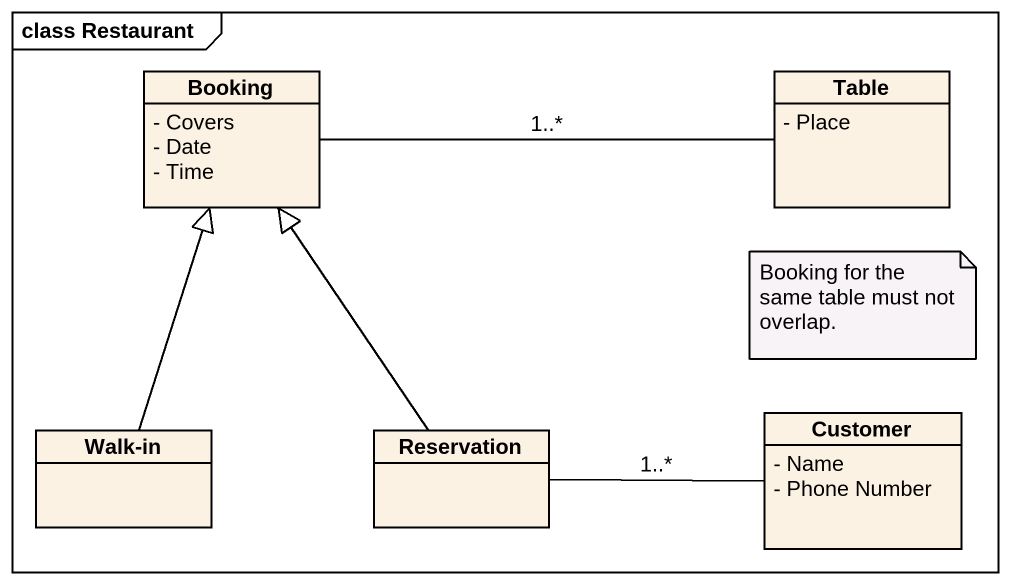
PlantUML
@startuml
mainframe class Restaurant
hide circle
hide empty members
skinparam classAttributeIconSize 0
class Booking {
  - Covers
  - Date
  - Time
}
class Table {
  - Place
}
class "Walk-in" as Walk_in
class Reservation
class Customer {
  - Name
  - Phone Number
}
Booking -right- Table : 1..*
Walk_in -up-|> Booking
Reservation -up-|> Booking
Reservation -right- Customer : 1..*
note as N1
  Booking for the same table must not overlap.
end note
@enduml
